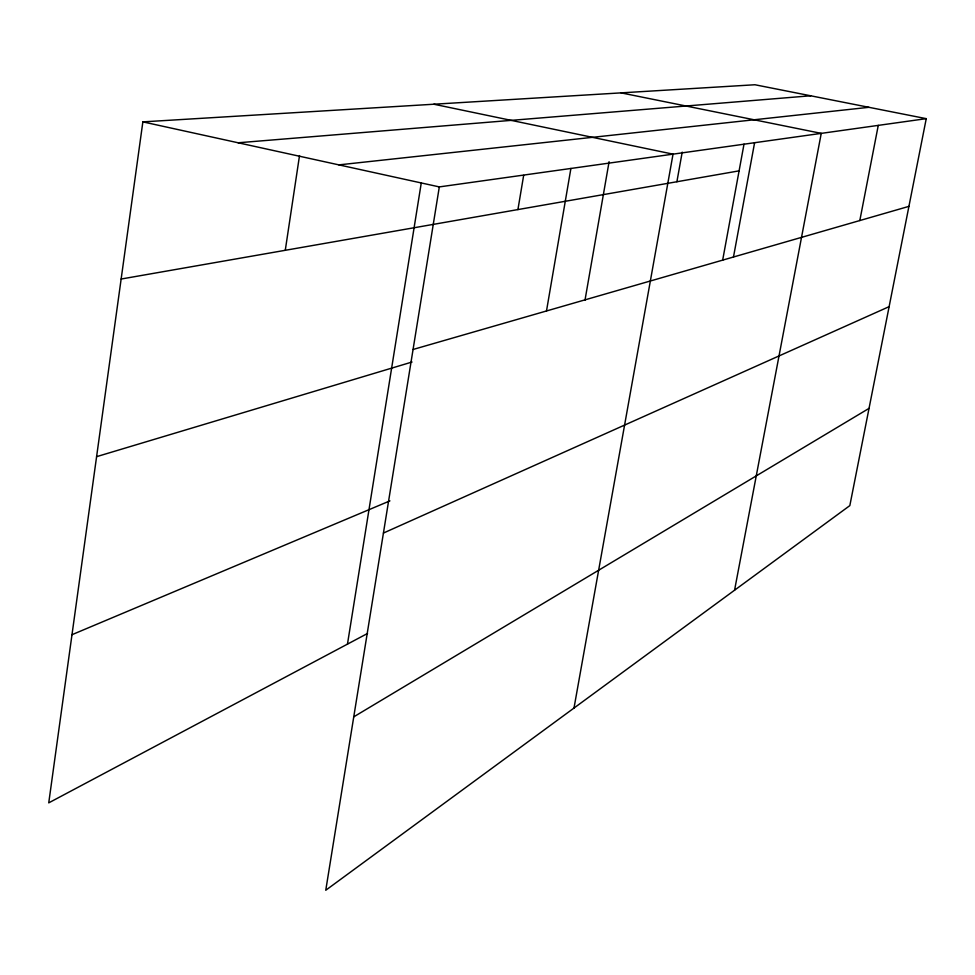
<?xml version="1.0" encoding="UTF-8"?>
<svg xmlns="http://www.w3.org/2000/svg" width="975" height="975" viewBox="0 0 975 975"><rect width="100%" height="100%" fill="white"/><g stroke="black" fill="none" stroke-linecap="round" stroke-linejoin="round"><path stroke-width="1.46" d="M926.25 118.657L439.311 186.908L325.76 890.248L849.834 505.611L926.25 118.657L754.943 84.752L142.862 121.875L48.75 802.852L367.551 633.457M285.273 250.295L299.52 155.586M347.466 644.134L421.249 183.105M517.92 209.576L523.66 175.354M546.5 310.964L570.899 168.456M584.976 300.263L609.095 161.704M573.995 708.057L673.03 154.148L433.863 104.227M676.894 181.74L682.207 152.137M722.621 260.374L744.01 144.142M733.48 257.01L754.601 142.716M734.565 590.204L821.255 133.368L621.075 92.869M859.816 220.545L878.268 125.385M353.754 716.844L869.03 408.379M383.431 533.057L889.127 306.65M71.992 634.701L389.927 500.87M96.598 456.666L412.047 362.018M413.071 349.477L908.932 206.371M121.144 279.033L739.099 170.857M338.886 164.873L868.908 107.311M238.132 142.777L810.676 95.782M142.862 121.875L439.311 186.908"/></g></svg>
